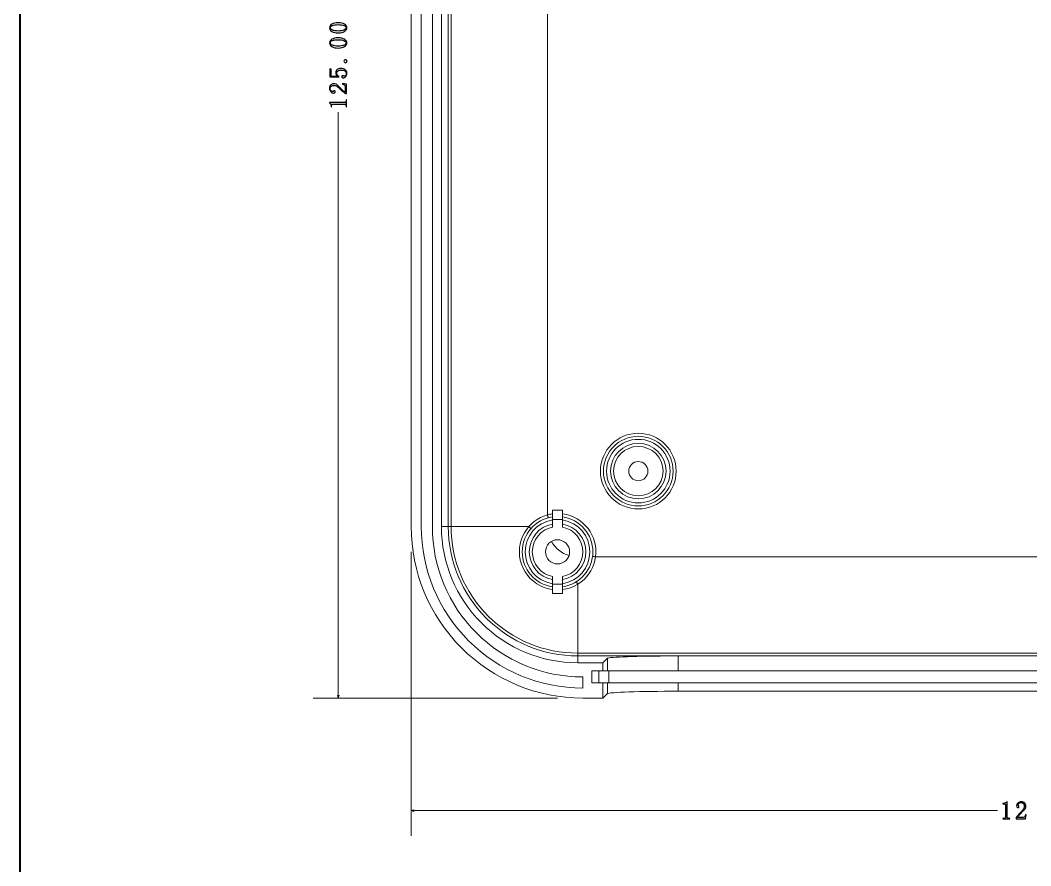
# Model space of a CAD drawing. Header units: millimetres. Extents: x -642 to 642, y -227 to 305.
# Drawn here: x 209.7 to 309.8, y -113.7 to -29.8 of the extents above; entities that cross this region are included whole.
import ezdxf

# ---------------------------------------------------------------- set-up
doc = ezdxf.new("R2010")
doc.units = ezdxf.units.MM
doc.header["$MEASUREMENT"] = 0
doc.layers.add('layer 1', color=7, linetype='Continuous')

msp = doc.modelspace()

# ---------------------------------------------------------------- hatches: boundary and pattern name
at = {"layer": 'layer 1', "true_color": 0xff0000}
h = msp.add_hatch(color=1, dxfattribs=at)
edge = h.paths.add_edge_path()
edge.add_spline(control_points=[(241.2574, -96.7793), (241.2574, -96.7793), (241.186, -97.046), (241.186, -97.046), (241.186, -97.046), (241.1145, -96.7793), (241.1145, -96.7793), (241.1145, -96.7793), (241.2574, -96.7793), (241.2574, -96.7793)], knot_values=[0, 0, 0, 0, 0.33333333, 0.33333333, 0.33333333, 0.66666667, 0.66666667, 0.66666667, 1, 1, 1, 1], degree=3, periodic=1)
h = msp.add_hatch(color=1, dxfattribs=at)
edge = h.paths.add_edge_path()
edge.add_spline(control_points=[(248.6716, -108.1266), (248.6716, -108.1266), (248.405, -108.1981), (248.405, -108.1981), (248.405, -108.1981), (248.6716, -108.2695), (248.6716, -108.2695), (248.6716, -108.2695), (248.6716, -108.1266), (248.6716, -108.1266)], knot_values=[0, 0, 0, 0, 0.33333333, 0.33333333, 0.33333333, 0.66666667, 0.66666667, 0.66666667, 1, 1, 1, 1], degree=3, periodic=1)

# ---------------------------------------------------------------- linework, layer by layer
at = {"layer": 'layer 1', "lineweight": 40}
msp.add_open_spline([(399.6741, 63.8482), (399.6741, 63.8482), (209.6741, 63.8482), (209.6741, 63.8482), (209.6741, 63.8482), (209.6741, -213.1518), (209.6741, -213.1518), (209.6741, -213.1518), (399.6741, -213.1518), (399.6741, -213.1518), (399.6741, -213.1518), (399.6741, 63.8482), (399.6741, 63.8482)], degree=3, knots=[0, 0, 0, 0, 0.25, 0.25, 0.25, 0.5, 0.5, 0.5, 0.75, 0.75, 0.75, 1, 1, 1, 1], dxfattribs=at)
at = {"layer": 'layer 1', "lineweight": 9}
for points in [[(248.405, 10.954), (248.405, 10.954), (248.405, -80.046), (248.405, -80.046)], [(249.405, 10.954), (249.405, 10.954), (249.405, -80.046), (249.405, -80.046)], [(250.505, -80.046), (250.505, -80.046), (250.505, 10.954), (250.505, 10.954)], [(251.405, 10.954), (251.405, 10.954), (251.405, -80.046), (251.405, -80.046)], [(261.905, -78.8799), (261.905, -78.8799), (261.905, 9.788), (261.905, 9.788)], [(262.405, -80.0965), (262.405, -80.0965), (262.405, -78.4131), (262.405, -78.4131)], [(263.405, -78.4131), (263.405, -78.4131), (262.405, -78.4131), (262.405, -78.4131)], [(263.405, -80.0965), (263.405, -80.0965), (263.405, -78.4131), (263.405, -78.4131)], [(262.405, -79.346), (262.405, -79.346), (263.405, -79.346), (263.405, -79.346)], [(262.2915, -81.5189), (262.6727, -82.1953), (263.3013, -82.6976), (264.0452, -82.9201)], [(266.5573, -83.0315), (266.5573, -83.0315), (266.672, -83.046), (266.672, -83.046)], [(355.1381, -83.046), (355.1381, -83.046), (266.672, -83.046), (266.672, -83.046)], [(262.405, -84.9955), (262.405, -84.9955), (262.405, -86.6626), (262.405, -86.6626)], [(263.405, -86.6637), (263.405, -86.6637), (263.405, -84.9955), (263.405, -84.9955)], [(262.405, -85.746), (262.405, -85.746), (263.405, -85.746), (263.405, -85.746)], [(262.405, -86.6626), (262.405, -86.6626), (263.405, -86.6637), (263.405, -86.6637)], [(267.405, -93.546), (267.405, -93.546), (267.8501, -93.1009), (267.8501, -93.1009)], [(274.377, -92.8656), (270.7948, -92.874), (267.9754, -92.9756), (267.8501, -93.1009)], [(264.905, -93.546), (264.905, -93.546), (267.405, -93.546), (267.405, -93.546)], [(267.405, -93.546), (267.405, -93.546), (267.405, -94.346), (267.405, -94.346)], [(265.405, -96.046), (265.405, -96.046), (265.405, -94.946), (265.405, -94.946)], [(355.505, -94.346), (355.505, -94.346), (266.305, -94.346), (266.305, -94.346)], [(266.305, -94.346), (266.305, -94.346), (266.305, -95.546), (266.305, -95.546)], [(266.305, -95.546), (266.305, -95.546), (355.505, -95.546), (355.505, -95.546)], [(267.405, -95.546), (267.405, -95.546), (267.405, -97.046), (267.405, -97.046)], [(265.405, -97.046), (265.405, -97.046), (267.405, -97.046), (267.405, -97.046)], [(267.405, -97.046), (267.405, -97.046), (267.8501, -96.6009), (267.8501, -96.6009)], [(274.8458, -96.365), (271.0749, -96.365), (267.9817, -96.4693), (267.8501, -96.6009)], [(346.9642, -96.365), (346.9642, -96.365), (274.8458, -96.365), (274.8458, -96.365)]]:
    msp.add_open_spline(points, degree=3, dxfattribs=at)
at = {"layer": 'layer 1', "color": 9, "lineweight": 9}
for points in [[(252.0854, -80.046), (252.0854, -80.046), (252.0854, 10.954), (252.0854, 10.954)], [(252.3624, -80.046), (252.3624, -80.046), (252.3624, 10.954), (252.3624, 10.954)], [(262.405, -78.779), (262.2363, -78.8014), (262.0692, -78.8351), (261.905, -78.8799)], [(266.672, -83.046), (266.9481, -80.9655), (265.4855, -79.0552), (263.405, -78.779)], [(251.405, -80.046), (251.405, -80.046), (260.066, -80.046), (260.066, -80.046)], [(264.905, -93.546), (264.905, -93.546), (264.905, -85.7543), (264.905, -85.7543)], [(356.905, -92.5885), (356.905, -92.5885), (264.905, -92.5885), (264.905, -92.5885)], [(274.377, -92.8656), (274.377, -92.8656), (264.905, -92.8656), (264.905, -92.8656)], [(267.8501, -93.1009), (267.8501, -93.1009), (267.8501, -94.346), (267.8501, -94.346)], [(274.8458, -92.8646), (274.8458, -92.8646), (274.8458, -94.346), (274.8458, -94.346)], [(266.9907, -95.546), (266.9907, -95.546), (266.9907, -94.346), (266.9907, -94.346)], [(267.9901, -95.546), (267.9901, -95.546), (267.9901, -94.346), (267.9901, -94.346)], [(267.8501, -95.546), (267.8501, -95.546), (267.8501, -96.6009), (267.8501, -96.6009)], [(274.8458, -95.546), (274.8458, -95.546), (274.8458, -96.365), (274.8458, -96.365)]]:
    msp.add_open_spline(points, degree=3, dxfattribs=at)
at = {"layer": 'layer 1', "color": 3}
for points, knots in [([(241.8011, -30.2443), (241.9541, -30.3389), (242.0307, -30.4577), (242.0307, -30.6006), (242.0307, -30.7439), (241.9557, -30.8643), (241.8061, -30.9622), (241.6561, -31.0597), (241.4445, -31.1085), (241.1711, -31.1085), (240.9174, -31.1085), (240.7124, -31.0614), (240.5561, -30.9668), (240.3999, -30.8727), (240.3216, -30.7506), (240.3216, -30.6006), (240.3216, -30.4577), (240.3966, -30.3389), (240.5461, -30.2443), (240.6961, -30.1497), (240.9045, -30.1027), (241.1711, -30.1027), (241.4382, -30.1027), (241.6482, -30.1497), (241.8011, -30.2443)], [0, 0, 0, 0, 0.125, 0.125, 0.125, 0.25, 0.25, 0.25, 0.375, 0.375, 0.375, 0.5, 0.5, 0.5, 0.625, 0.625, 0.625, 0.75, 0.75, 0.75, 0.875, 0.875, 0.875, 1, 1, 1, 1]), ([(240.6099, -30.3664), (240.4699, -30.4185), (240.3999, -30.4964), (240.3999, -30.6006), (240.3999, -30.6918), (240.4699, -30.7685), (240.6099, -30.8302), (240.7495, -30.8922), (240.937, -30.9231), (241.1711, -30.9231), (241.4186, -30.9231), (241.6107, -30.8922), (241.7474, -30.8302), (241.8841, -30.7685), (241.9524, -30.6918), (241.9524, -30.6006), (241.9524, -30.5031), (241.8841, -30.4264), (241.7474, -30.3714), (241.6107, -30.316), (241.4186, -30.2881), (241.1711, -30.2881), (240.937, -30.2881), (240.7495, -30.3143), (240.6099, -30.3664)], [0, 0, 0, 0, 0.125, 0.125, 0.125, 0.25, 0.25, 0.25, 0.375, 0.375, 0.375, 0.5, 0.5, 0.5, 0.625, 0.625, 0.625, 0.75, 0.75, 0.75, 0.875, 0.875, 0.875, 1, 1, 1, 1]), ([(241.8011, -31.7443), (241.9541, -31.8389), (242.0307, -31.9577), (242.0307, -32.1006), (242.0307, -32.2439), (241.9557, -32.3643), (241.8061, -32.4622), (241.6561, -32.5597), (241.4445, -32.6085), (241.1711, -32.6085), (240.9174, -32.6085), (240.7124, -32.5614), (240.5561, -32.4668), (240.3999, -32.3727), (240.3216, -32.2506), (240.3216, -32.1006), (240.3216, -31.9577), (240.3966, -31.8389), (240.5461, -31.7443), (240.6961, -31.6497), (240.9045, -31.6027), (241.1711, -31.6027), (241.4382, -31.6027), (241.6482, -31.6497), (241.8011, -31.7443)], [0, 0, 0, 0, 0.125, 0.125, 0.125, 0.25, 0.25, 0.25, 0.375, 0.375, 0.375, 0.5, 0.5, 0.5, 0.625, 0.625, 0.625, 0.75, 0.75, 0.75, 0.875, 0.875, 0.875, 1, 1, 1, 1]), ([(240.6099, -31.8664), (240.4699, -31.9185), (240.3999, -31.9964), (240.3999, -32.1006), (240.3999, -32.1918), (240.4699, -32.2685), (240.6099, -32.3302), (240.7495, -32.3922), (240.937, -32.4231), (241.1711, -32.4231), (241.4186, -32.4231), (241.6107, -32.3922), (241.7474, -32.3302), (241.8841, -32.2685), (241.9524, -32.1918), (241.9524, -32.1006), (241.9524, -32.0031), (241.8841, -31.9264), (241.7474, -31.8714), (241.6107, -31.816), (241.4186, -31.7881), (241.1711, -31.7881), (240.937, -31.7881), (240.7495, -31.8143), (240.6099, -31.8664)], [0, 0, 0, 0, 0.125, 0.125, 0.125, 0.25, 0.25, 0.25, 0.375, 0.375, 0.375, 0.5, 0.5, 0.5, 0.625, 0.625, 0.625, 0.75, 0.75, 0.75, 0.875, 0.875, 0.875, 1, 1, 1, 1]), ([(242.0011, -33.8106), (242.0274, -33.8402), (242.0403, -33.8743), (242.0403, -33.9131), (242.0403, -33.9522), (242.0274, -33.9864), (242.0011, -34.016), (241.9753, -34.0452), (241.9395, -34.0597), (241.8941, -34.0597), (241.8482, -34.0597), (241.8124, -34.0452), (241.7866, -34.016), (241.7603, -33.9864), (241.7474, -33.9522), (241.7474, -33.9131), (241.7474, -33.8743), (241.762, -33.8402), (241.7911, -33.8106), (241.8207, -33.7814), (241.8549, -33.7668), (241.8941, -33.7668), (241.9395, -33.7668), (241.9753, -33.7814), (242.0011, -33.8106)], [0, 0, 0, 0, 0.125, 0.125, 0.125, 0.25, 0.25, 0.25, 0.375, 0.375, 0.375, 0.5, 0.5, 0.5, 0.625, 0.625, 0.625, 0.75, 0.75, 0.75, 0.875, 0.875, 0.875, 1, 1, 1, 1]), ([(240.9661, -35.2422), (240.9466, -35.1806), (240.937, -35.1168), (240.937, -35.0518), (240.937, -34.9281), (240.9841, -34.8272), (241.0786, -34.7493), (241.1728, -34.671), (241.2982, -34.6318), (241.4545, -34.6318), (241.6303, -34.6318), (241.7703, -34.6727), (241.8745, -34.7539), (241.9786, -34.8356), (242.0307, -34.9606), (242.0307, -35.1302), (242.0307, -35.2472), (241.9966, -35.3514), (241.9282, -35.4427), (241.8599, -35.5335), (241.7766, -35.5793), (241.6791, -35.5793), (241.6399, -35.5793), (241.6057, -35.5681), (241.5766, -35.5452), (241.5474, -35.5222), (241.5324, -35.4914), (241.5324, -35.4522), (241.5324, -35.4131), (241.5457, -35.3872), (241.5716, -35.3743), (241.5978, -35.361), (241.6203, -35.3547), (241.6399, -35.3547), (241.6791, -35.3547), (241.7099, -35.3643), (241.7328, -35.3839), (241.7557, -35.4035), (241.7799, -35.4131), (241.8061, -35.4131), (241.8582, -35.4131), (241.897, -35.3822), (241.9232, -35.3206), (241.9491, -35.2585), (241.9624, -35.1918), (241.9624, -35.1202), (241.9624, -35.016), (241.9199, -34.9364), (241.8353, -34.881), (241.7507, -34.8256), (241.6303, -34.7981), (241.4741, -34.7981), (241.3436, -34.7981), (241.2378, -34.8222), (241.1566, -34.8714), (241.0753, -34.9202), (241.0345, -34.9935), (241.0345, -35.091), (241.0345, -35.1627), (241.0474, -35.2243), (241.0736, -35.2764), (241.0995, -35.3285), (241.1549, -35.3772), (241.2395, -35.4231), (241.2395, -35.4231), (241.2299, -35.511), (241.2299, -35.511), (241.2299, -35.511), (240.3411, -35.4622), (240.3411, -35.4622), (240.3411, -35.4622), (240.3411, -34.6614), (240.3411, -34.6614), (240.3411, -34.6614), (240.4878, -34.6906), (240.4878, -34.6906), (240.4878, -34.6906), (240.4878, -35.3939), (240.4878, -35.3939), (240.4878, -35.3939), (241.132, -35.4327), (241.132, -35.4327), (241.0411, -35.3677), (240.9857, -35.3043), (240.9661, -35.2422)], [0, 0, 0, 0, 0.03571429, 0.03571429, 0.03571429, 0.07142857, 0.07142857, 0.07142857, 0.10714286, 0.10714286, 0.10714286, 0.14285714, 0.14285714, 0.14285714, 0.17857143, 0.17857143, 0.17857143, 0.21428571, 0.21428571, 0.21428571, 0.25, 0.25, 0.25, 0.28571429, 0.28571429, 0.28571429, 0.32142857, 0.32142857, 0.32142857, 0.35714286, 0.35714286, 0.35714286, 0.39285714, 0.39285714, 0.39285714, 0.42857143, 0.42857143, 0.42857143, 0.46428571, 0.46428571, 0.46428571, 0.5, 0.5, 0.5, 0.53571429, 0.53571429, 0.53571429, 0.57142857, 0.57142857, 0.57142857, 0.60714286, 0.60714286, 0.60714286, 0.64285714, 0.64285714, 0.64285714, 0.67857143, 0.67857143, 0.67857143, 0.71428571, 0.71428571, 0.71428571, 0.75, 0.75, 0.75, 0.78571429, 0.78571429, 0.78571429, 0.82142857, 0.82142857, 0.82142857, 0.85714286, 0.85714286, 0.85714286, 0.89285714, 0.89285714, 0.89285714, 0.92857143, 0.92857143, 0.92857143, 0.96428571, 0.96428571, 0.96428571, 1, 1, 1, 1]), ([(241.0249, -36.3956), (240.927, -36.3435), (240.8361, -36.3177), (240.7511, -36.3177), (240.6341, -36.3177), (240.5445, -36.3435), (240.4828, -36.3956), (240.4207, -36.4477), (240.3899, -36.526), (240.3899, -36.6302), (240.3899, -36.7081), (240.4111, -36.7747), (240.4536, -36.8302), (240.4957, -36.8856), (240.5495, -36.9131), (240.6145, -36.9131), (240.6536, -36.9131), (240.6861, -36.9018), (240.7124, -36.8789), (240.7382, -36.8564), (240.7645, -36.8447), (240.7903, -36.8447), (240.8228, -36.8447), (240.8474, -36.8531), (240.8636, -36.8693), (240.8799, -36.8856), (240.8882, -36.9102), (240.8878, -36.9427), (240.8882, -36.9814), (240.8766, -37.0127), (240.8536, -37.0352), (240.8311, -37.0581), (240.7936, -37.0693), (240.7416, -37.0693), (240.6049, -37.0693), (240.5007, -37.0206), (240.4291, -36.9231), (240.3574, -36.8252), (240.3216, -36.721), (240.3216, -36.6106), (240.3216, -36.4543), (240.3607, -36.3389), (240.4386, -36.2639), (240.517, -36.1889), (240.6145, -36.1514), (240.7316, -36.1514), (240.8099, -36.1514), (240.8882, -36.1693), (240.9661, -36.2052), (241.0445, -36.241), (241.1191, -36.2981), (241.1907, -36.376), (241.3732, -36.5647), (241.5211, -36.7097), (241.6349, -36.8106), (241.7491, -36.9118), (241.8257, -36.9718), (241.8645, -36.9914), (241.8645, -36.9914), (241.8645, -36.4152), (241.8645, -36.4152), (241.8645, -36.3564), (241.842, -36.3077), (241.7961, -36.2689), (241.7507, -36.2297), (241.6824, -36.2035), (241.5911, -36.1906), (241.5911, -36.1906), (241.5911, -36.1318), (241.5911, -36.1318), (241.5911, -36.1318), (242.0111, -36.1906), (242.0111, -36.1906), (242.0111, -36.1906), (242.0111, -37.0989), (242.0111, -37.0989), (242.0111, -37.0989), (241.8841, -37.0989), (241.8841, -37.0989), (241.8257, -37.0664), (241.7507, -37.0127), (241.6595, -36.9377), (241.5682, -36.8627), (241.4611, -36.7635), (241.3374, -36.6397), (241.2266, -36.5293), (241.1224, -36.4477), (241.0249, -36.3956)], [0, 0, 0, 0, 0.03448276, 0.03448276, 0.03448276, 0.06896552, 0.06896552, 0.06896552, 0.10344828, 0.10344828, 0.10344828, 0.13793103, 0.13793103, 0.13793103, 0.17241379, 0.17241379, 0.17241379, 0.20689655, 0.20689655, 0.20689655, 0.24137931, 0.24137931, 0.24137931, 0.27586207, 0.27586207, 0.27586207, 0.31034483, 0.31034483, 0.31034483, 0.34482759, 0.34482759, 0.34482759, 0.37931034, 0.37931034, 0.37931034, 0.4137931, 0.4137931, 0.4137931, 0.44827586, 0.44827586, 0.44827586, 0.48275862, 0.48275862, 0.48275862, 0.51724138, 0.51724138, 0.51724138, 0.55172414, 0.55172414, 0.55172414, 0.5862069, 0.5862069, 0.5862069, 0.62068966, 0.62068966, 0.62068966, 0.65517241, 0.65517241, 0.65517241, 0.68965517, 0.68965517, 0.68965517, 0.72413793, 0.72413793, 0.72413793, 0.75862069, 0.75862069, 0.75862069, 0.79310345, 0.79310345, 0.79310345, 0.82758621, 0.82758621, 0.82758621, 0.86206897, 0.86206897, 0.86206897, 0.89655172, 0.89655172, 0.89655172, 0.93103448, 0.93103448, 0.93103448, 0.96551724, 0.96551724, 0.96551724, 1, 1, 1, 1]), ([(240.312, -38.0518), (240.312, -38.0518), (240.312, -38.0127), (240.312, -38.0127), (240.312, -38.0127), (241.7961, -38.0127), (241.7961, -38.0127), (241.8482, -38.0127), (241.8874, -37.9964), (241.9132, -37.9639), (241.9395, -37.9314), (241.9524, -37.886), (241.9524, -37.8272), (241.9524, -37.8272), (241.9524, -37.7297), (241.9524, -37.7297), (241.9524, -37.7297), (242.0111, -37.7297), (242.0111, -37.7297), (242.0111, -37.7297), (242.0111, -38.4427), (242.0111, -38.4427), (242.0111, -38.4427), (241.9524, -38.4427), (241.9524, -38.4427), (241.9524, -38.4427), (241.9524, -38.3547), (241.9524, -38.3547), (241.9524, -38.2897), (241.9395, -38.2422), (241.9132, -38.2131), (241.8874, -38.1839), (241.8482, -38.1689), (241.7961, -38.1689), (241.7961, -38.1689), (240.6145, -38.1689), (240.6145, -38.1689), (240.5886, -38.1689), (240.5674, -38.1772), (240.5511, -38.1935), (240.5349, -38.2097), (240.5266, -38.2343), (240.5266, -38.2668), (240.5266, -38.2668), (240.5266, -38.4427), (240.5266, -38.4427), (240.5266, -38.4427), (240.4682, -38.4427), (240.4682, -38.4427), (240.4682, -38.4427), (240.4682, -38.3547), (240.4682, -38.3547), (240.4682, -38.2764), (240.4549, -38.2131), (240.4291, -38.1643), (240.4028, -38.1156), (240.3641, -38.0781), (240.312, -38.0518)], [0, 0, 0, 0, 0.05263158, 0.05263158, 0.05263158, 0.10526316, 0.10526316, 0.10526316, 0.15789474, 0.15789474, 0.15789474, 0.21052632, 0.21052632, 0.21052632, 0.26315789, 0.26315789, 0.26315789, 0.31578947, 0.31578947, 0.31578947, 0.36842105, 0.36842105, 0.36842105, 0.42105263, 0.42105263, 0.42105263, 0.47368421, 0.47368421, 0.47368421, 0.52631579, 0.52631579, 0.52631579, 0.57894737, 0.57894737, 0.57894737, 0.63157895, 0.63157895, 0.63157895, 0.68421053, 0.68421053, 0.68421053, 0.73684211, 0.73684211, 0.73684211, 0.78947368, 0.78947368, 0.78947368, 0.84210526, 0.84210526, 0.84210526, 0.89473684, 0.89473684, 0.89473684, 0.94736842, 0.94736842, 0.94736842, 1, 1, 1, 1]), ([(307.3992, -107.3241), (307.3992, -107.3241), (307.4383, -107.3241), (307.4383, -107.3241), (307.4383, -107.3241), (307.4383, -108.8082), (307.4383, -108.8082), (307.4383, -108.8603), (307.4546, -108.8995), (307.4871, -108.9253), (307.5196, -108.9516), (307.565, -108.9645), (307.6238, -108.9645), (307.6238, -108.9645), (307.7213, -108.9645), (307.7213, -108.9645), (307.7213, -108.9645), (307.7213, -109.0232), (307.7213, -109.0232), (307.7213, -109.0232), (307.0083, -109.0232), (307.0083, -109.0232), (307.0083, -109.0232), (307.0083, -108.9645), (307.0083, -108.9645), (307.0083, -108.9645), (307.0963, -108.9645), (307.0963, -108.9645), (307.1613, -108.9645), (307.2088, -108.9516), (307.2379, -108.9253), (307.2671, -108.8995), (307.2821, -108.8603), (307.2821, -108.8082), (307.2821, -108.8082), (307.2821, -107.6266), (307.2821, -107.6266), (307.2821, -107.6007), (307.2738, -107.5795), (307.2575, -107.5632), (307.2413, -107.547), (307.2167, -107.5387), (307.1842, -107.5387), (307.1842, -107.5387), (307.0083, -107.5387), (307.0083, -107.5387), (307.0083, -107.5387), (307.0083, -107.4803), (307.0083, -107.4803), (307.0083, -107.4803), (307.0963, -107.4803), (307.0963, -107.4803), (307.1746, -107.4803), (307.2379, -107.467), (307.2867, -107.4412), (307.3354, -107.4149), (307.3729, -107.3762), (307.3992, -107.3241)], [0, 0, 0, 0, 0.05263158, 0.05263158, 0.05263158, 0.10526316, 0.10526316, 0.10526316, 0.15789474, 0.15789474, 0.15789474, 0.21052632, 0.21052632, 0.21052632, 0.26315789, 0.26315789, 0.26315789, 0.31578947, 0.31578947, 0.31578947, 0.36842105, 0.36842105, 0.36842105, 0.42105263, 0.42105263, 0.42105263, 0.47368421, 0.47368421, 0.47368421, 0.52631579, 0.52631579, 0.52631579, 0.57894737, 0.57894737, 0.57894737, 0.63157895, 0.63157895, 0.63157895, 0.68421053, 0.68421053, 0.68421053, 0.73684211, 0.73684211, 0.73684211, 0.78947368, 0.78947368, 0.78947368, 0.84210526, 0.84210526, 0.84210526, 0.89473684, 0.89473684, 0.89473684, 0.94736842, 0.94736842, 0.94736842, 1, 1, 1, 1]), ([(309.0554, -108.037), (309.1075, -107.9391), (309.1333, -107.8478), (309.1333, -107.7632), (309.1333, -107.6462), (309.1075, -107.5566), (309.0554, -107.4949), (309.0033, -107.4328), (308.925, -107.402), (308.8208, -107.402), (308.7429, -107.402), (308.6763, -107.4232), (308.6208, -107.4657), (308.5654, -107.5078), (308.5379, -107.5616), (308.5379, -107.6266), (308.5379, -107.6657), (308.5492, -107.6982), (308.5721, -107.7245), (308.5946, -107.7503), (308.6063, -107.7766), (308.6063, -107.8024), (308.6063, -107.8349), (308.5979, -107.8595), (308.5817, -107.8757), (308.5654, -107.892), (308.5408, -107.8999), (308.5083, -107.8999), (308.4696, -107.8999), (308.4383, -107.8887), (308.4158, -107.8657), (308.3929, -107.8432), (308.3817, -107.8057), (308.3817, -107.7537), (308.3817, -107.617), (308.4304, -107.5128), (308.5279, -107.4412), (308.6258, -107.3695), (308.73, -107.3337), (308.8404, -107.3337), (308.9967, -107.3337), (309.1121, -107.3728), (309.1871, -107.4507), (309.2621, -107.5291), (309.2996, -107.6266), (309.2996, -107.7437), (309.2996, -107.822), (309.2817, -107.8999), (309.2458, -107.9782), (309.21, -108.0562), (309.1529, -108.1312), (309.075, -108.2028), (308.8863, -108.3853), (308.7413, -108.5332), (308.6404, -108.647), (308.5392, -108.7612), (308.4792, -108.8374), (308.4596, -108.8766), (308.4596, -108.8766), (309.0358, -108.8766), (309.0358, -108.8766), (309.0946, -108.8766), (309.1433, -108.8541), (309.1821, -108.8082), (309.2213, -108.7628), (309.2475, -108.6945), (309.2604, -108.6032), (309.2604, -108.6032), (309.3192, -108.6032), (309.3192, -108.6032), (309.3192, -108.6032), (309.2604, -109.0232), (309.2604, -109.0232), (309.2604, -109.0232), (308.3521, -109.0232), (308.3521, -109.0232), (308.3521, -109.0232), (308.3521, -108.8962), (308.3521, -108.8962), (308.3846, -108.8374), (308.4383, -108.7628), (308.5133, -108.6716), (308.5883, -108.5803), (308.6875, -108.4728), (308.8113, -108.3495), (308.9217, -108.2387), (309.0033, -108.1345), (309.0554, -108.037)], [0, 0, 0, 0, 0.03448276, 0.03448276, 0.03448276, 0.06896552, 0.06896552, 0.06896552, 0.10344828, 0.10344828, 0.10344828, 0.13793103, 0.13793103, 0.13793103, 0.17241379, 0.17241379, 0.17241379, 0.20689655, 0.20689655, 0.20689655, 0.24137931, 0.24137931, 0.24137931, 0.27586207, 0.27586207, 0.27586207, 0.31034483, 0.31034483, 0.31034483, 0.34482759, 0.34482759, 0.34482759, 0.37931034, 0.37931034, 0.37931034, 0.4137931, 0.4137931, 0.4137931, 0.44827586, 0.44827586, 0.44827586, 0.48275862, 0.48275862, 0.48275862, 0.51724138, 0.51724138, 0.51724138, 0.55172414, 0.55172414, 0.55172414, 0.5862069, 0.5862069, 0.5862069, 0.62068966, 0.62068966, 0.62068966, 0.65517241, 0.65517241, 0.65517241, 0.68965517, 0.68965517, 0.68965517, 0.72413793, 0.72413793, 0.72413793, 0.75862069, 0.75862069, 0.75862069, 0.79310345, 0.79310345, 0.79310345, 0.82758621, 0.82758621, 0.82758621, 0.86206897, 0.86206897, 0.86206897, 0.89655172, 0.89655172, 0.89655172, 0.93103448, 0.93103448, 0.93103448, 0.96551724, 0.96551724, 0.96551724, 1, 1, 1, 1])]:
    msp.add_open_spline(points, degree=3, knots=knots, dxfattribs=at)
at = {"layer": 'layer 1', "color": 1, "lineweight": 0}
for points in [[(241.186, -97.046), (241.186, -97.046), (241.186, -38.9491), (241.186, -38.9491)], [(248.405, -82.546), (248.405, -82.546), (248.405, -110.6981), (248.405, -110.6981)], [(262.905, -97.046), (262.905, -97.046), (238.686, -97.046), (238.686, -97.046)], [(306.5019, -108.1981), (306.5019, -108.1981), (248.405, -108.1981), (248.405, -108.1981)]]:
    msp.add_open_spline(points, degree=3, dxfattribs=at)
at = {"layer": 'layer 1', "color": 9, "lineweight": 9}
for points, knots in [([(274.655, -74.546), (274.655, -72.4749), (272.9761, -70.796), (270.905, -70.796), (268.834, -70.796), (267.155, -72.4749), (267.155, -74.546), (267.155, -76.617), (268.8339, -78.296), (270.905, -78.296), (272.9761, -78.296), (274.655, -76.6171), (274.655, -74.546)], [0, 0, 0, 0, 0.25, 0.25, 0.25, 0.5, 0.5, 0.5, 0.75, 0.75, 0.75, 1, 1, 1, 1]), ([(274.055, -74.546), (274.055, -72.8063), (272.6447, -71.396), (270.905, -71.396), (269.1653, -71.396), (267.755, -72.8063), (267.755, -74.546), (267.755, -76.2857), (269.1653, -77.696), (270.905, -77.696), (272.6447, -77.696), (274.055, -76.2857), (274.055, -74.546)], [0, 0, 0, 0, 0.25, 0.25, 0.25, 0.5, 0.5, 0.5, 0.75, 0.75, 0.75, 1, 1, 1, 1]), ([(273.655, -74.546), (273.655, -73.0272), (272.4238, -71.796), (270.905, -71.796), (269.3862, -71.796), (268.155, -73.0272), (268.155, -74.546), (268.155, -76.0648), (269.3862, -77.296), (270.905, -77.296), (272.4238, -77.296), (273.655, -76.0648), (273.655, -74.546)], [0, 0, 0, 0, 0.25, 0.25, 0.25, 0.5, 0.5, 0.5, 0.75, 0.75, 0.75, 1, 1, 1, 1]), ([(260.066, -80.046), (260.066, -80.046), (260.3287, -79.7738), (260.3287, -79.7738), (260.3287, -79.7738), (260.6045, -79.539), (260.6045, -79.539), (260.6045, -79.539), (260.9023, -79.3308), (260.9023, -79.3308), (260.9023, -79.3308), (261.2185, -79.1521), (261.2185, -79.1521), (261.2185, -79.1521), (261.5499, -79.0046), (261.5499, -79.0046), (261.5499, -79.0046), (261.9058, -78.8859), (261.9058, -78.8859)], [0, 0, 0, 0, 0.16666667, 0.16666667, 0.16666667, 0.33333333, 0.33333333, 0.33333333, 0.5, 0.5, 0.5, 0.66666667, 0.66666667, 0.66666667, 0.83333333, 0.83333333, 0.83333333, 1, 1, 1, 1]), ([(252.0854, -80.046), (252.0854, -83.4459), (253.4361, -86.7067), (255.8402, -89.1108), (258.2443, -91.5149), (261.505, -92.8656), (264.905, -92.8656)], [0, 0, 0, 0, 0.5, 0.5, 0.5, 1, 1, 1, 1]), ([(252.3624, -80.046), (252.3624, -83.3725), (253.6839, -86.5627), (256.0361, -88.9149), (258.3883, -91.2671), (261.5785, -92.5885), (264.905, -92.5885)], [0, 0, 0, 0, 0.5, 0.5, 0.5, 1, 1, 1, 1]), ([(259.1259, -82.537), (259.1259, -82.537), (259.1465, -82.1477), (259.1465, -82.1477), (259.1465, -82.1477), (259.2067, -81.7647), (259.2067, -81.7647), (259.2067, -81.7647), (259.3058, -81.3892), (259.3058, -81.3892), (259.3058, -81.3892), (259.4431, -81.0257), (259.4431, -81.0257), (259.4431, -81.0257), (259.6166, -80.6787), (259.6166, -80.6787), (259.6166, -80.6787), (259.8252, -80.3506), (259.8252, -80.3506), (259.8252, -80.3506), (260.066, -80.046), (260.066, -80.046)], [0, 0, 0, 0, 0.14285714, 0.14285714, 0.14285714, 0.28571429, 0.28571429, 0.28571429, 0.42857143, 0.42857143, 0.42857143, 0.57142857, 0.57142857, 0.57142857, 0.71428571, 0.71428571, 0.71428571, 0.85714286, 0.85714286, 0.85714286, 1, 1, 1, 1]), ([(262.405, -79.3853), (260.8501, -79.6313), (259.705, -80.9717), (259.705, -82.546), (259.705, -84.1203), (260.8501, -85.4607), (262.405, -85.7067)], [0, 0, 0, 0, 0.5, 0.5, 0.5, 1, 1, 1, 1]), ([(260.066, -80.046), (260.066, -80.046), (260.1137, -80.0884), (260.1137, -80.0884), (260.1137, -80.0884), (260.1582, -80.1288), (260.1582, -80.1288), (260.1582, -80.1288), (260.1973, -80.1654), (260.1973, -80.1654), (260.1973, -80.1654), (260.2292, -80.1964), (260.2292, -80.1964), (260.2292, -80.1964), (260.2525, -80.2204), (260.2525, -80.2204), (260.2525, -80.2204), (260.266, -80.2363), (260.266, -80.2363), (260.266, -80.2363), (260.2691, -80.2433), (260.2691, -80.2433)], [0, 0, 0, 0, 0.14285714, 0.14285714, 0.14285714, 0.28571429, 0.28571429, 0.28571429, 0.42857143, 0.42857143, 0.42857143, 0.57142857, 0.57142857, 0.57142857, 0.71428571, 0.71428571, 0.71428571, 0.85714286, 0.85714286, 0.85714286, 1, 1, 1, 1]), ([(262.405, -79.791), (261.0732, -80.0327), (260.105, -81.1924), (260.105, -82.546), (260.105, -83.8995), (261.0732, -85.0593), (262.405, -85.301)], [0, 0, 0, 0, 0.5, 0.5, 0.5, 1, 1, 1, 1]), ([(263.405, -85.7067), (264.96, -85.4607), (266.105, -84.1203), (266.105, -82.546), (266.105, -80.9717), (264.96, -79.6313), (263.405, -79.3853)], [0, 0, 0, 0, 0.5, 0.5, 0.5, 1, 1, 1, 1]), ([(263.405, -85.301), (264.7368, -85.0593), (265.705, -83.8995), (265.705, -82.546), (265.705, -81.1924), (264.7368, -80.0327), (263.405, -79.791)], [0, 0, 0, 0, 0.5, 0.5, 0.5, 1, 1, 1, 1]), ([(262.405, -86.2906), (262.405, -86.2906), (261.9938, -86.2121), (261.9938, -86.2121), (261.9938, -86.2121), (261.5942, -86.0887), (261.5942, -86.0887), (261.5942, -86.0887), (261.2105, -85.9219), (261.2105, -85.9219), (261.2105, -85.9219), (260.8476, -85.7137), (260.8476, -85.7137), (260.8476, -85.7137), (260.5104, -85.4672), (260.5104, -85.4672), (260.5104, -85.4672), (260.202, -85.1844), (260.202, -85.1844), (260.202, -85.1844), (259.9271, -84.8699), (259.9271, -84.8699), (259.9271, -84.8699), (259.6882, -84.5263), (259.6882, -84.5263), (259.6882, -84.5263), (259.4888, -84.1585), (259.4888, -84.1585), (259.4888, -84.1585), (259.3312, -83.7709), (259.3312, -83.7709), (259.3312, -83.7709), (259.2172, -83.368), (259.2172, -83.368), (259.2172, -83.368), (259.1486, -82.9552), (259.1486, -82.9552), (259.1486, -82.9552), (259.1259, -82.537), (259.1259, -82.537)], [0, 0, 0, 0, 0.07692308, 0.07692308, 0.07692308, 0.15384615, 0.15384615, 0.15384615, 0.23076923, 0.23076923, 0.23076923, 0.30769231, 0.30769231, 0.30769231, 0.38461538, 0.38461538, 0.38461538, 0.46153846, 0.46153846, 0.46153846, 0.53846154, 0.53846154, 0.53846154, 0.61538462, 0.61538462, 0.61538462, 0.69230769, 0.69230769, 0.69230769, 0.76923077, 0.76923077, 0.76923077, 0.84615385, 0.84615385, 0.84615385, 0.92307692, 0.92307692, 0.92307692, 1, 1, 1, 1]), ([(266.6689, -83.046), (266.6689, -83.046), (266.6016, -83.4035), (266.6016, -83.4035), (266.6016, -83.4035), (266.5002, -83.754), (266.5002, -83.754), (266.5002, -83.754), (266.3653, -84.0936), (266.3653, -84.0936), (266.3653, -84.0936), (266.1989, -84.418), (266.1989, -84.418), (266.1989, -84.418), (266.0024, -84.7246), (266.0024, -84.7246), (266.0024, -84.7246), (265.777, -85.0115), (265.777, -85.0115), (265.777, -85.0115), (265.5262, -85.2744), (265.5262, -85.2744), (265.5262, -85.2744), (265.2376, -85.523), (265.2376, -85.523), (265.2376, -85.523), (264.905, -85.7543), (264.905, -85.7543)], [0, 0, 0, 0, 0.11111111, 0.11111111, 0.11111111, 0.22222222, 0.22222222, 0.22222222, 0.33333333, 0.33333333, 0.33333333, 0.44444444, 0.44444444, 0.44444444, 0.55555556, 0.55555556, 0.55555556, 0.66666667, 0.66666667, 0.66666667, 0.77777778, 0.77777778, 0.77777778, 0.88888889, 0.88888889, 0.88888889, 1, 1, 1, 1]), ([(264.905, -85.7543), (264.905, -85.7543), (264.5535, -85.9477), (264.5535, -85.9477), (264.5535, -85.9477), (264.1836, -86.1028), (264.1836, -86.1028), (264.1836, -86.1028), (263.7993, -86.2178), (263.7993, -86.2178), (263.7993, -86.2178), (263.405, -86.2915), (263.405, -86.2915)], [0, 0, 0, 0, 0.25, 0.25, 0.25, 0.5, 0.5, 0.5, 0.75, 0.75, 0.75, 1, 1, 1, 1]), ([(264.905, -85.7543), (264.905, -85.7543), (264.8712, -85.7005), (264.8712, -85.7005), (264.8712, -85.7005), (264.839, -85.6503), (264.839, -85.6503), (264.839, -85.6503), (264.8098, -85.606), (264.8098, -85.606), (264.8098, -85.606), (264.785, -85.5695), (264.785, -85.5695), (264.785, -85.5695), (264.7658, -85.5426), (264.7658, -85.5426), (264.7658, -85.5426), (264.7529, -85.5265), (264.7529, -85.5265), (264.7529, -85.5265), (264.7471, -85.522), (264.7471, -85.522)], [0, 0, 0, 0, 0.14285714, 0.14285714, 0.14285714, 0.28571429, 0.28571429, 0.28571429, 0.42857143, 0.42857143, 0.42857143, 0.57142857, 0.57142857, 0.57142857, 0.71428571, 0.71428571, 0.71428571, 0.85714286, 0.85714286, 0.85714286, 1, 1, 1, 1])]:
    msp.add_open_spline(points, degree=3, knots=knots, dxfattribs=at)
at = {"layer": 'layer 1', "lineweight": 9}
for points, knots in [([(274.355, -74.546), (274.355, -72.6406), (272.8104, -71.096), (270.905, -71.096), (268.9996, -71.096), (267.455, -72.6406), (267.455, -74.546), (267.455, -76.4513), (268.9996, -77.996), (270.905, -77.996), (272.8104, -77.996), (274.355, -76.4514), (274.355, -74.546)], [0, 0, 0, 0, 0.25, 0.25, 0.25, 0.5, 0.5, 0.5, 0.75, 0.75, 0.75, 1, 1, 1, 1]), ([(273.355, -74.546), (273.355, -73.1929), (272.2581, -72.096), (270.905, -72.096), (269.5519, -72.096), (268.455, -73.1929), (268.455, -74.546), (268.455, -75.8991), (269.5519, -76.996), (270.905, -76.996), (272.2581, -76.996), (273.355, -75.8991), (273.355, -74.546)], [0, 0, 0, 0, 0.25, 0.25, 0.25, 0.5, 0.5, 0.5, 0.75, 0.75, 0.75, 1, 1, 1, 1]), ([(271.855, -74.546), (271.855, -74.0213), (271.4297, -73.596), (270.905, -73.596), (270.3803, -73.596), (269.955, -74.0213), (269.955, -74.546), (269.955, -75.0706), (270.3803, -75.496), (270.905, -75.496), (271.4297, -75.496), (271.855, -75.0707), (271.855, -74.546)], [0, 0, 0, 0, 0.25, 0.25, 0.25, 0.5, 0.5, 0.5, 0.75, 0.75, 0.75, 1, 1, 1, 1]), ([(262.405, -79.0819), (260.683, -79.3304), (259.405, -80.8061), (259.405, -82.546), (259.405, -84.2858), (260.683, -85.7615), (262.405, -86.0101)], [0, 0, 0, 0, 0.5, 0.5, 0.5, 1, 1, 1, 1]), ([(261.9058, -78.8859), (261.9058, -78.8859), (261.9054, -78.884), (261.9054, -78.884), (261.9054, -78.884), (261.9051, -78.882), (261.9051, -78.882), (261.9051, -78.882), (261.905, -78.8799), (261.905, -78.8799)], [0, 0, 0, 0, 0.33333333, 0.33333333, 0.33333333, 0.66666667, 0.66666667, 0.66666667, 1, 1, 1, 1]), ([(261.9735, -79.1722), (261.9735, -79.1722), (261.9741, -79.1674), (261.9741, -79.1674), (261.9741, -79.1674), (261.9724, -79.1543), (261.9724, -79.1543), (261.9724, -79.1543), (261.9683, -79.133), (261.9683, -79.133), (261.9683, -79.133), (261.962, -79.1044), (261.962, -79.1044), (261.962, -79.1044), (261.9537, -79.0692), (261.9537, -79.0692), (261.9537, -79.0692), (261.9436, -79.0285), (261.9436, -79.0285), (261.9436, -79.0285), (261.932, -78.9835), (261.932, -78.9835), (261.932, -78.9835), (261.9193, -78.9355), (261.9193, -78.9355), (261.9193, -78.9355), (261.9058, -78.886), (261.9058, -78.886)], [0, 0, 0, 0, 0.11111111, 0.11111111, 0.11111111, 0.22222222, 0.22222222, 0.22222222, 0.33333333, 0.33333333, 0.33333333, 0.44444444, 0.44444444, 0.44444444, 0.55555556, 0.55555556, 0.55555556, 0.66666667, 0.66666667, 0.66666667, 0.77777778, 0.77777778, 0.77777778, 0.88888889, 0.88888889, 0.88888889, 1, 1, 1, 1]), ([(263.405, -86.0101), (265.127, -85.7615), (266.405, -84.2858), (266.405, -82.546), (266.405, -80.8061), (265.127, -79.3304), (263.405, -79.0819)], [0, 0, 0, 0, 0.5, 0.5, 0.5, 1, 1, 1, 1]), ([(248.405, -80.046), (248.405, -84.5547), (250.1961, -88.8787), (253.3842, -92.0668), (256.5723, -95.2549), (260.8963, -97.046), (265.405, -97.046)], [0, 0, 0, 0, 0.5, 0.5, 0.5, 1, 1, 1, 1]), ([(249.405, -80.046), (249.405, -84.2894), (251.0907, -88.3591), (254.0913, -91.3597), (257.0919, -94.3603), (261.1616, -96.046), (265.405, -96.046)], [0, 0, 0, 0, 0.5, 0.5, 0.5, 1, 1, 1, 1]), ([(250.505, -80.046), (250.505, -83.9977), (252.0748, -87.7876), (254.8691, -90.5819), (257.6634, -93.3762), (261.4533, -94.946), (265.405, -94.946)], [0, 0, 0, 0, 0.5, 0.5, 0.5, 1, 1, 1, 1]), ([(251.405, -80.046), (251.405, -83.6264), (252.8273, -87.0602), (255.3591, -89.5919), (257.8908, -92.1237), (261.3246, -93.546), (264.905, -93.546)], [0, 0, 0, 0, 0.5, 0.5, 0.5, 1, 1, 1, 1]), ([(262.405, -80.0965), (261.241, -80.3341), (260.405, -81.358), (260.405, -82.546), (260.405, -83.734), (261.241, -84.7579), (262.405, -84.9955)], [0, 0, 0, 0, 0.5, 0.5, 0.5, 1, 1, 1, 1]), ([(263.405, -84.9955), (264.569, -84.7579), (265.405, -83.734), (265.405, -82.546), (265.405, -81.358), (264.569, -80.3341), (263.405, -80.0965)], [0, 0, 0, 0, 0.5, 0.5, 0.5, 1, 1, 1, 1]), ([(264.105, -82.546), (264.105, -81.8832), (263.5678, -81.346), (262.905, -81.346), (262.2423, -81.346), (261.705, -81.8832), (261.705, -82.546), (261.705, -83.2087), (262.2423, -83.746), (262.905, -83.746), (263.5678, -83.746), (264.105, -83.2087), (264.105, -82.546)], [0, 0, 0, 0, 0.25, 0.25, 0.25, 0.5, 0.5, 0.5, 0.75, 0.75, 0.75, 1, 1, 1, 1]), ([(266.3732, -83.017), (266.3732, -83.017), (266.3791, -83.0156), (266.3791, -83.0156), (266.3791, -83.0156), (266.3961, -83.0158), (266.3961, -83.0158), (266.3961, -83.0158), (266.4237, -83.0176), (266.4237, -83.0176), (266.4237, -83.0176), (266.4607, -83.0209), (266.4607, -83.0209), (266.4607, -83.0209), (266.5059, -83.0256), (266.5059, -83.0256), (266.5059, -83.0256), (266.5573, -83.0315), (266.5573, -83.0315)], [0, 0, 0, 0, 0.16666667, 0.16666667, 0.16666667, 0.33333333, 0.33333333, 0.33333333, 0.5, 0.5, 0.5, 0.66666667, 0.66666667, 0.66666667, 0.83333333, 0.83333333, 0.83333333, 1, 1, 1, 1]), ([(274.377, -92.8656), (274.377, -92.8656), (347.2014, -92.8649), (347.2014, -92.8649), (347.2014, -92.8649), (347.433, -92.8656), (347.433, -92.8656)], [0, 0, 0, 0, 0.5, 0.5, 0.5, 1, 1, 1, 1])]:
    msp.add_open_spline(points, degree=3, knots=knots, dxfattribs=at)
at = {"layer": 'layer 1', "color": 1, "lineweight": 0}
for points in [[(241.2574, -96.7793), (241.2574, -96.7793), (241.186, -97.046), (241.186, -97.046), (241.186, -97.046), (241.1145, -96.7793), (241.1145, -96.7793), (241.1145, -96.7793), (241.2574, -96.7793), (241.2574, -96.7793)], [(248.6716, -108.1266), (248.6716, -108.1266), (248.405, -108.1981), (248.405, -108.1981), (248.405, -108.1981), (248.6716, -108.2695), (248.6716, -108.2695), (248.6716, -108.2695), (248.6716, -108.1266), (248.6716, -108.1266)]]:
    msp.add_open_spline(points, degree=3, knots=[0, 0, 0, 0, 0.33333333, 0.33333333, 0.33333333, 0.66666667, 0.66666667, 0.66666667, 1, 1, 1, 1], dxfattribs=at)

doc.saveas('drawing.dxf')
